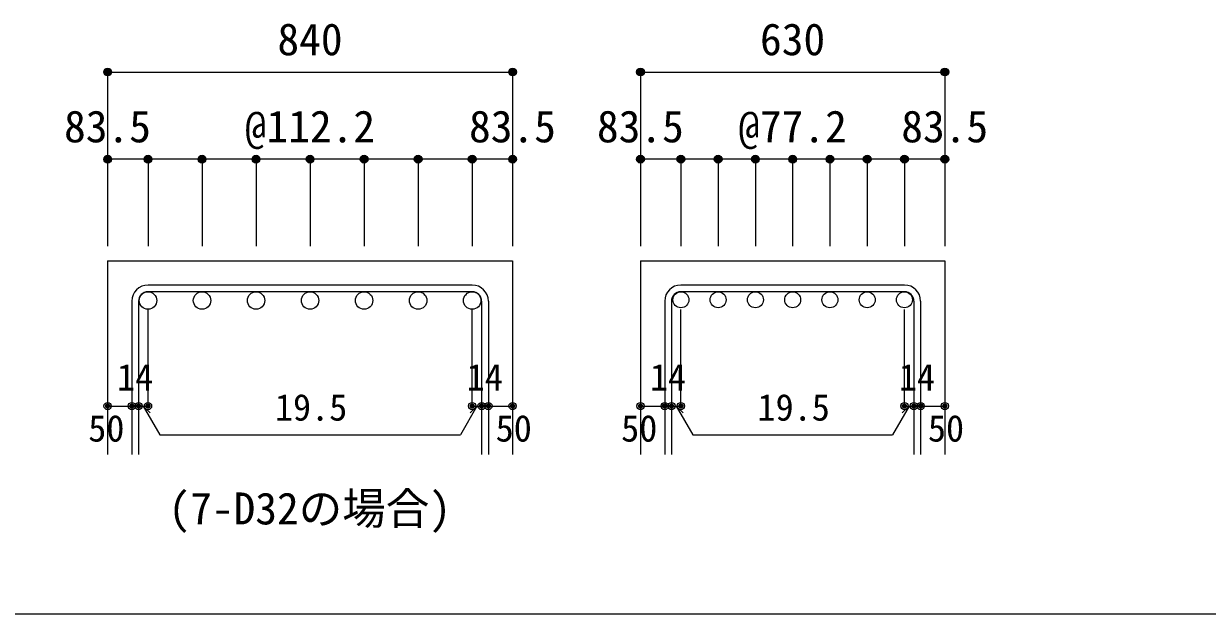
# Model space of a CAD drawing. Units: millimetres at full size, sheet at 1:30. Extents: x -5973 to 5954, y -4195 to 4201.
# Drawn here: x -1037 to 1409, y -4195 to -2975 of the extents above; entities that cross this region are included whole.
import ezdxf
from ezdxf.enums import TextEntityAlignment as Align

# ---------------------------------------------------------------- set-up
doc = ezdxf.new("R2010")
doc.units = ezdxf.units.MM
doc.header["$LTSCALE"] = 30
doc.header["$PDMODE"] = 32
doc.header["$PDSIZE"] = 15
for name, color, linetype in [('0-1_躯体線', 2, 'Continuous'), ('0-5_基礎梁筋', 7, 'Continuous'), ('0-6_スタラップ筋', 7, 'Continuous'), ('0-7_文字', 4, 'Continuous'), ('0-D_寸法', 4, 'Continuous'), ('F-0_枠', 6, 'Continuous')]:
    doc.layers.add(name, color=color, linetype=linetype)
doc.styles.add('ＭＳ ゴシック', font='')
doc.styles.get('ＭＳ ゴシック').set_extended_font_data('MS Gothic')

msp = doc.modelspace()

# ---------------------------------------------------------------- linework, layer by layer
at = {"layer": '0-1_躯体線'}
for p, q in [((-863.42, -3464.89), (-863.42, -3864.89)), ((-863.42, -3464.89), (-26.42, -3464.89)), ((-26.42, -3464.89), (-26.42, -3864.89)), ((237.94, -3464.89), (237.94, -3864.89)), ((237.94, -3464.89), (866.94, -3464.89)), ((866.94, -3464.89), (866.94, -3864.89))]:
    msp.add_line(p, q, dxfattribs=at)
at = {"layer": '0-5_基礎梁筋', "color": 3}
for centre, radius in [((-779.92, -3546.89), 18), ((-668.25, -3546.89), 18), ((-556.59, -3546.89), 18), ((-444.92, -3546.89), 18), ((-333.25, -3546.89), 18), ((-221.59, -3546.89), 18), ((-109.92, -3546.89), 18), ((321.44, -3545.39), 16.5), ((398.44, -3545.39), 16.5), ((475.44, -3545.39), 16.5), ((552.44, -3545.39), 16.5), ((629.44, -3545.39), 16.5), ((706.44, -3545.39), 16.5), ((783.44, -3545.39), 16.5)]:
    msp.add_circle(centre, radius, dxfattribs=at)
at = {"layer": '0-6_スタラップ筋'}
for p, q in [((-109.92, -3514.89), (-779.92, -3514.89)), ((783.44, -3514.89), (321.44, -3514.89)), ((-109.92, -3528.89), (-779.92, -3528.89)), ((783.44, -3528.89), (321.44, -3528.89)), ((-813.42, -3548.39), (-813.42, -3864.89)), ((-799.42, -3548.39), (-799.42, -3864.89)), ((-90.42, -3548.39), (-90.42, -3864.89)), ((-76.42, -3548.39), (-76.42, -3864.89)), ((287.94, -3548.39), (287.94, -3864.89)), ((301.94, -3548.39), (301.94, -3864.89)), ((802.94, -3548.39), (802.94, -3864.89)), ((816.94, -3548.39), (816.94, -3864.89))]:
    msp.add_line(p, q, dxfattribs=at)
for centre, radius, start, end in [((-779.92, -3548.39), 33.5, 90, 180), ((-109.92, -3548.39), 33.5, 0, 90), ((321.44, -3548.39), 33.5, 90, 180), ((783.44, -3548.39), 33.5, 0, 90), ((-779.92, -3548.39), 19.5, 90, 180), ((-109.92, -3548.39), 19.5, 0, 90), ((321.44, -3548.39), 19.5, 90, 180), ((783.44, -3548.39), 19.5, 0, 90)]:
    msp.add_arc(centre, radius, start, end, dxfattribs=at)
at = {"layer": '0-D_寸法'}
for p, q in [((-863.42, -3074.89), (-863.42, -3254.89)), ((-863.42, -3074.89), (-26.42, -3074.89)), ((-26.42, -3074.89), (-26.42, -3254.89)), ((237.94, -3074.89), (237.94, -3254.89)), ((237.94, -3074.89), (866.94, -3074.89)), ((866.94, -3074.89), (866.94, -3254.89)), ((-779.92, -3254.89), (-863.42, -3254.89)), ((-863.42, -3254.89), (-863.42, -3434.89)), ((-444.92, -3254.89), (-779.92, -3254.89)), ((-779.92, -3254.89), (-779.92, -3434.89)), ((-668.25, -3254.89), (-668.25, -3434.89)), ((-556.59, -3254.89), (-556.59, -3434.89)), ((-109.92, -3254.89), (-444.92, -3254.89)), ((-444.92, -3254.89), (-444.92, -3434.89)), ((-333.25, -3254.89), (-333.25, -3434.89)), ((-221.59, -3254.89), (-221.59, -3434.89)), ((-26.42, -3254.89), (-109.92, -3254.89)), ((-109.92, -3254.89), (-109.92, -3434.89)), ((-26.42, -3254.89), (-26.42, -3434.89)), ((321.44, -3254.89), (237.94, -3254.89)), ((237.94, -3254.89), (237.94, -3434.89)), ((552.44, -3254.89), (321.44, -3254.89)), ((321.44, -3254.89), (321.44, -3434.89)), ((398.44, -3254.89), (398.44, -3434.89)), ((475.44, -3254.89), (475.44, -3434.89)), ((552.44, -3254.89), (552.44, -3434.89)), ((783.44, -3254.89), (552.44, -3254.89)), ((629.44, -3254.89), (629.44, -3434.89)), ((706.44, -3254.89), (706.44, -3434.89)), ((866.94, -3254.89), (783.44, -3254.89)), ((783.44, -3254.89), (783.44, -3434.89)), ((866.94, -3254.89), (866.94, -3434.89)), ((-779.92, -3764.89), (-779.92, -3565.56)), ((-109.92, -3764.89), (-109.92, -3565.56)), ((321.44, -3764.89), (321.44, -3565.56)), ((783.44, -3764.89), (783.44, -3565.56)), ((-863.42, -3764.89), (-813.42, -3764.89)), ((-813.42, -3764.89), (-779.92, -3764.89)), ((-789.67, -3764.89), (-775.53, -3779.04)), ((-789.67, -3764.89), (-755.45, -3824.17)), ((-100.17, -3764.89), (-134.39, -3824.17)), ((-100.17, -3764.89), (-114.31, -3779.04)), ((-109.92, -3764.89), (-26.42, -3764.89)), ((-90.42, -3764.89), (-76.42, -3764.89)), ((237.94, -3764.89), (287.94, -3764.89)), ((287.94, -3764.89), (321.44, -3764.89)), ((311.69, -3764.89), (325.83, -3779.04)), ((311.69, -3764.89), (345.91, -3824.17)), ((793.19, -3764.89), (758.96, -3824.17)), ((793.19, -3764.89), (779.04, -3779.04)), ((783.44, -3764.89), (866.94, -3764.89)), ((802.94, -3764.89), (816.94, -3764.89)), ((-755.45, -3824.17), (-134.39, -3824.17)), ((345.91, -3824.17), (758.96, -3824.17))]:
    msp.add_line(p, q, dxfattribs=at)
for points in [[(-26.42, -3074.89), (-26.42, -3254.89), (-26.42, -3434.89)], [(866.94, -3074.89), (866.94, -3254.89), (866.94, -3434.89)]]:
    msp.add_lwpolyline(points, dxfattribs=at)
for centre, radius in [((-863.42, -3074.89), 8), ((-863.42, -3074.89), 7.2), ((-863.42, -3074.89), 6.4), ((-863.42, -3074.89), 5.6), ((-863.42, -3074.89), 4.8), ((-863.42, -3074.89), 4), ((-863.42, -3074.89), 3.2), ((-863.42, -3074.89), 2.4), ((-863.42, -3074.89), 1.6), ((-863.42, -3074.89), 0.8), ((-26.42, -3074.89), 8), ((-26.42, -3074.89), 7.2), ((-26.42, -3074.89), 6.4), ((-26.42, -3074.89), 5.6), ((-26.42, -3074.89), 4.8), ((-26.42, -3074.89), 4), ((-26.42, -3074.89), 3.2), ((-26.42, -3074.89), 2.4), ((-26.42, -3074.89), 1.6), ((-26.42, -3074.89), 0.8), ((237.94, -3074.89), 8), ((237.94, -3074.89), 7.2), ((237.94, -3074.89), 6.4), ((237.94, -3074.89), 5.6), ((237.94, -3074.89), 4.8), ((237.94, -3074.89), 4), ((237.94, -3074.89), 3.2), ((237.94, -3074.89), 2.4), ((237.94, -3074.89), 1.6), ((237.94, -3074.89), 0.8), ((866.94, -3074.89), 8), ((866.94, -3074.89), 7.2), ((866.94, -3074.89), 6.4), ((866.94, -3074.89), 5.6), ((866.94, -3074.89), 4.8), ((866.94, -3074.89), 4), ((866.94, -3074.89), 3.2), ((866.94, -3074.89), 2.4), ((866.94, -3074.89), 1.6), ((866.94, -3074.89), 0.8), ((-863.42, -3254.89), 8), ((-863.42, -3254.89), 7.2), ((-863.42, -3254.89), 6.4), ((-863.42, -3254.89), 5.6), ((-863.42, -3254.89), 4.8), ((-863.42, -3254.89), 4), ((-863.42, -3254.89), 3.2), ((-863.42, -3254.89), 2.4), ((-863.42, -3254.89), 1.6), ((-779.92, -3254.89), 8), ((-779.92, -3254.89), 7.2), ((-779.92, -3254.89), 6.4), ((-779.92, -3254.89), 5.6), ((-779.92, -3254.89), 4.8), ((-779.92, -3254.89), 4), ((-779.92, -3254.89), 3.2), ((-779.92, -3254.89), 2.4), ((-779.92, -3254.89), 1.6), ((-668.25, -3254.89), 8), ((-668.25, -3254.89), 7.2), ((-668.25, -3254.89), 6.4), ((-668.25, -3254.89), 5.6), ((-668.25, -3254.89), 4.8), ((-668.25, -3254.89), 4), ((-668.25, -3254.89), 3.2), ((-668.25, -3254.89), 2.4), ((-668.25, -3254.89), 1.6), ((-556.59, -3254.89), 8), ((-556.59, -3254.89), 7.2), ((-556.59, -3254.89), 6.4), ((-556.59, -3254.89), 5.6), ((-556.59, -3254.89), 4.8), ((-556.59, -3254.89), 4), ((-556.59, -3254.89), 3.2), ((-556.59, -3254.89), 2.4), ((-556.59, -3254.89), 1.6), ((-444.92, -3254.89), 8), ((-444.92, -3254.89), 7.2), ((-444.92, -3254.89), 6.4), ((-444.92, -3254.89), 5.6), ((-444.92, -3254.89), 4.8), ((-444.92, -3254.89), 4), ((-444.92, -3254.89), 3.2), ((-444.92, -3254.89), 2.4), ((-444.92, -3254.89), 1.6), ((-333.25, -3254.89), 8), ((-333.25, -3254.89), 7.2), ((-333.25, -3254.89), 6.4), ((-333.25, -3254.89), 5.6), ((-333.25, -3254.89), 4.8), ((-333.25, -3254.89), 4), ((-333.25, -3254.89), 3.2), ((-333.25, -3254.89), 2.4), ((-333.25, -3254.89), 1.6), ((-221.59, -3254.89), 8), ((-221.59, -3254.89), 7.2), ((-221.59, -3254.89), 6.4), ((-221.59, -3254.89), 5.6), ((-221.59, -3254.89), 4.8), ((-221.59, -3254.89), 4), ((-221.59, -3254.89), 3.2), ((-221.59, -3254.89), 2.4), ((-221.59, -3254.89), 1.6), ((-109.92, -3254.89), 8), ((-109.92, -3254.89), 7.2), ((-109.92, -3254.89), 6.4), ((-109.92, -3254.89), 5.6), ((-109.92, -3254.89), 4.8), ((-109.92, -3254.89), 4), ((-109.92, -3254.89), 3.2), ((-109.92, -3254.89), 2.4), ((-109.92, -3254.89), 1.6), ((-26.42, -3254.89), 8), ((-26.42, -3254.89), 7.2), ((-26.42, -3254.89), 6.4), ((-26.42, -3254.89), 5.6), ((-26.42, -3254.89), 4.8), ((-26.42, -3254.89), 4), ((-26.42, -3254.89), 3.2), ((-26.42, -3254.89), 2.4), ((-26.42, -3254.89), 1.6), ((237.94, -3254.89), 8), ((237.94, -3254.89), 7.2), ((237.94, -3254.89), 6.4), ((237.94, -3254.89), 5.6), ((237.94, -3254.89), 4.8), ((237.94, -3254.89), 4), ((237.94, -3254.89), 3.2), ((237.94, -3254.89), 2.4), ((237.94, -3254.89), 1.6), ((321.44, -3254.89), 8), ((321.44, -3254.89), 7.2), ((321.44, -3254.89), 6.4), ((321.44, -3254.89), 5.6), ((321.44, -3254.89), 4.8), ((321.44, -3254.89), 4), ((321.44, -3254.89), 3.2), ((321.44, -3254.89), 2.4), ((321.44, -3254.89), 1.6), ((398.44, -3254.89), 8), ((398.44, -3254.89), 7.2), ((398.44, -3254.89), 6.4), ((398.44, -3254.89), 5.6), ((398.44, -3254.89), 4.8), ((398.44, -3254.89), 4), ((398.44, -3254.89), 3.2), ((398.44, -3254.89), 2.4), ((398.44, -3254.89), 1.6), ((475.44, -3254.89), 8), ((475.44, -3254.89), 7.2), ((475.44, -3254.89), 6.4), ((475.44, -3254.89), 5.6), ((475.44, -3254.89), 4.8), ((475.44, -3254.89), 4), ((475.44, -3254.89), 3.2), ((475.44, -3254.89), 2.4), ((475.44, -3254.89), 1.6), ((552.44, -3254.89), 8), ((552.44, -3254.89), 7.2), ((552.44, -3254.89), 6.4), ((552.44, -3254.89), 5.6), ((552.44, -3254.89), 4.8), ((552.44, -3254.89), 4), ((552.44, -3254.89), 3.2), ((552.44, -3254.89), 2.4), ((552.44, -3254.89), 1.6), ((629.44, -3254.89), 8), ((629.44, -3254.89), 7.2), ((629.44, -3254.89), 6.4), ((629.44, -3254.89), 5.6), ((629.44, -3254.89), 4.8), ((629.44, -3254.89), 4), ((629.44, -3254.89), 3.2), ((629.44, -3254.89), 2.4), ((629.44, -3254.89), 1.6), ((706.44, -3254.89), 8), ((706.44, -3254.89), 7.2), ((706.44, -3254.89), 6.4), ((706.44, -3254.89), 5.6), ((706.44, -3254.89), 4.8), ((706.44, -3254.89), 4), ((706.44, -3254.89), 3.2), ((706.44, -3254.89), 2.4), ((706.44, -3254.89), 1.6), ((783.44, -3254.89), 8), ((783.44, -3254.89), 7.2), ((783.44, -3254.89), 6.4), ((783.44, -3254.89), 5.6), ((783.44, -3254.89), 4.8), ((783.44, -3254.89), 4), ((783.44, -3254.89), 3.2), ((783.44, -3254.89), 2.4), ((783.44, -3254.89), 1.6), ((866.94, -3254.89), 8), ((866.94, -3254.89), 7.2), ((866.94, -3254.89), 6.4), ((866.94, -3254.89), 5.6), ((866.94, -3254.89), 4.8), ((866.94, -3254.89), 4), ((866.94, -3254.89), 3.2), ((866.94, -3254.89), 2.4), ((866.94, -3254.89), 1.6), ((-863.42, -3254.89), 0.8), ((-779.92, -3254.89), 0.8), ((-668.25, -3254.89), 0.8), ((-556.59, -3254.89), 0.8), ((-444.92, -3254.89), 0.8), ((-333.25, -3254.89), 0.8), ((-221.59, -3254.89), 0.8), ((-109.92, -3254.89), 0.8), ((-26.42, -3254.89), 0.8), ((237.94, -3254.89), 0.8), ((321.44, -3254.89), 0.8), ((398.44, -3254.89), 0.8), ((475.44, -3254.89), 0.8), ((552.44, -3254.89), 0.8), ((629.44, -3254.89), 0.8), ((706.44, -3254.89), 0.8), ((783.44, -3254.89), 0.8), ((866.94, -3254.89), 0.8), ((-863.42, -3764.89), 4), ((-863.42, -3764.89), 3.6), ((-863.42, -3764.89), 3.2), ((-863.42, -3764.89), 2.8), ((-863.42, -3764.89), 2.4), ((-863.42, -3764.89), 2), ((-863.42, -3764.89), 1.6), ((-863.42, -3764.89), 1.2), ((-863.42, -3764.89), 0.8), ((-863.42, -3764.89), 0.4), ((-813.42, -3764.89), 4), ((-813.42, -3764.89), 3.6), ((-813.42, -3764.89), 3.2), ((-813.42, -3764.89), 2.8), ((-813.42, -3764.89), 2.4), ((-813.42, -3764.89), 2), ((-813.42, -3764.89), 1.6), ((-813.42, -3764.89), 1.2), ((-813.42, -3764.89), 0.8), ((-813.42, -3764.89), 0.4), ((-799.42, -3764.89), 4), ((-799.42, -3764.89), 3.6), ((-799.42, -3764.89), 3.2), ((-799.42, -3764.89), 2.8), ((-799.42, -3764.89), 2.4), ((-799.42, -3764.89), 2), ((-799.42, -3764.89), 1.6), ((-799.42, -3764.89), 1.2), ((-799.42, -3764.89), 0.8), ((-799.42, -3764.89), 0.4), ((-779.92, -3764.89), 4), ((-779.92, -3764.89), 3.6), ((-779.92, -3764.89), 3.2), ((-779.92, -3764.89), 2.8), ((-779.92, -3764.89), 2.4), ((-779.92, -3764.89), 2), ((-779.92, -3764.89), 1.6), ((-779.92, -3764.89), 1.2), ((-779.92, -3764.89), 0.8), ((-779.92, -3764.89), 0.4), ((-109.92, -3764.89), 4), ((-109.92, -3764.89), 3.6), ((-109.92, -3764.89), 3.2), ((-109.92, -3764.89), 2.8), ((-109.92, -3764.89), 2.4), ((-109.92, -3764.89), 2), ((-109.92, -3764.89), 1.6), ((-109.92, -3764.89), 1.2), ((-109.92, -3764.89), 0.8), ((-109.92, -3764.89), 0.4), ((-90.42, -3764.89), 4), ((-90.42, -3764.89), 3.6), ((-90.42, -3764.89), 3.2), ((-90.42, -3764.89), 2.8), ((-90.42, -3764.89), 2.4), ((-90.42, -3764.89), 2), ((-90.42, -3764.89), 1.6), ((-90.42, -3764.89), 1.2), ((-90.42, -3764.89), 0.8), ((-90.42, -3764.89), 0.4), ((-76.42, -3764.89), 4), ((-76.42, -3764.89), 3.6), ((-76.42, -3764.89), 3.2), ((-76.42, -3764.89), 2.8), ((-76.42, -3764.89), 2.4), ((-76.42, -3764.89), 2), ((-76.42, -3764.89), 1.6), ((-76.42, -3764.89), 1.2), ((-76.42, -3764.89), 0.8), ((-76.42, -3764.89), 0.4), ((-26.42, -3764.89), 4), ((-26.42, -3764.89), 3.6), ((-26.42, -3764.89), 3.2), ((-26.42, -3764.89), 2.8), ((-26.42, -3764.89), 2.4), ((-26.42, -3764.89), 2), ((-26.42, -3764.89), 1.6), ((-26.42, -3764.89), 1.2), ((-26.42, -3764.89), 0.8), ((-26.42, -3764.89), 0.4), ((237.94, -3764.89), 4), ((237.94, -3764.89), 3.6), ((237.94, -3764.89), 3.2), ((237.94, -3764.89), 2.8), ((237.94, -3764.89), 2.4), ((237.94, -3764.89), 2), ((237.94, -3764.89), 1.6), ((237.94, -3764.89), 1.2), ((237.94, -3764.89), 0.8), ((237.94, -3764.89), 0.4), ((287.94, -3764.89), 4), ((287.94, -3764.89), 3.6), ((287.94, -3764.89), 3.2), ((287.94, -3764.89), 2.8), ((287.94, -3764.89), 2.4), ((287.94, -3764.89), 2), ((287.94, -3764.89), 1.6), ((287.94, -3764.89), 1.2), ((287.94, -3764.89), 0.8), ((287.94, -3764.89), 0.4), ((301.94, -3764.89), 4), ((301.94, -3764.89), 3.6), ((301.94, -3764.89), 3.2), ((301.94, -3764.89), 2.8), ((301.94, -3764.89), 2.4), ((301.94, -3764.89), 2), ((301.94, -3764.89), 1.6), ((301.94, -3764.89), 1.2), ((301.94, -3764.89), 0.8), ((301.94, -3764.89), 0.4), ((321.44, -3764.89), 4), ((321.44, -3764.89), 3.6), ((321.44, -3764.89), 3.2), ((321.44, -3764.89), 2.8), ((321.44, -3764.89), 2.4), ((321.44, -3764.89), 2), ((321.44, -3764.89), 1.6), ((321.44, -3764.89), 1.2), ((321.44, -3764.89), 0.8), ((321.44, -3764.89), 0.4), ((783.44, -3764.89), 4), ((783.44, -3764.89), 3.6), ((783.44, -3764.89), 3.2), ((783.44, -3764.89), 2.8), ((783.44, -3764.89), 2.4), ((783.44, -3764.89), 2), ((783.44, -3764.89), 1.6), ((783.44, -3764.89), 1.2), ((783.44, -3764.89), 0.8), ((783.44, -3764.89), 0.4), ((802.94, -3764.89), 4), ((802.94, -3764.89), 3.6), ((802.94, -3764.89), 3.2), ((802.94, -3764.89), 2.8), ((802.94, -3764.89), 2.4), ((802.94, -3764.89), 2), ((802.94, -3764.89), 1.6), ((802.94, -3764.89), 1.2), ((802.94, -3764.89), 0.8), ((802.94, -3764.89), 0.4), ((816.94, -3764.89), 4), ((816.94, -3764.89), 3.6), ((816.94, -3764.89), 3.2), ((816.94, -3764.89), 2.8), ((816.94, -3764.89), 2.4), ((816.94, -3764.89), 2), ((816.94, -3764.89), 1.6), ((816.94, -3764.89), 1.2), ((816.94, -3764.89), 0.8), ((816.94, -3764.89), 0.4), ((866.94, -3764.89), 4), ((866.94, -3764.89), 3.6), ((866.94, -3764.89), 3.2), ((866.94, -3764.89), 2.8), ((866.94, -3764.89), 2.4), ((866.94, -3764.89), 2), ((866.94, -3764.89), 1.6), ((866.94, -3764.89), 1.2), ((866.94, -3764.89), 0.8), ((866.94, -3764.89), 0.4)]:
    msp.add_circle(centre, radius, dxfattribs=at)
at = {"layer": '0-D_寸法', "color": 7}
for p in [(-863.42, -3074.89), (-26.42, -3074.89), (237.94, -3074.89), (866.94, -3074.89), (-863.42, -3254.89), (-779.92, -3254.89), (-668.25, -3254.89), (-556.59, -3254.89), (-444.92, -3254.89), (-333.25, -3254.89), (-221.59, -3254.89), (-109.92, -3254.89), (-26.42, -3254.89), (237.94, -3254.89), (321.44, -3254.89), (398.44, -3254.89), (475.44, -3254.89), (552.44, -3254.89), (629.44, -3254.89), (706.44, -3254.89), (783.44, -3254.89), (866.94, -3254.89), (-863.42, -3764.89), (-813.42, -3764.89), (-799.42, -3764.89), (-779.92, -3764.89), (-109.92, -3764.89), (-90.42, -3764.89), (-76.42, -3764.89), (-26.42, -3764.89), (237.94, -3764.89), (287.94, -3764.89), (301.94, -3764.89), (321.44, -3764.89), (783.44, -3764.89), (802.94, -3764.89), (816.94, -3764.89), (866.94, -3764.89)]:
    msp.add_point(p, dxfattribs=at)
at = {"layer": 'F-0_枠'}
msp.add_line((5954.1, -4195.24), (-5972.88, -4195.24), dxfattribs=at)

# ---------------------------------------------------------------- texts
at = {"layer": '0-7_文字', "color": 7, "style": 'ＭＳ ゴシック'}
msp.add_text('(7-D32の場合)', height=65.98, dxfattribs=at).set_placement((-737.75, -4029.3), align=Align.BOTTOM_LEFT)
at = {"layer": '0-D_寸法', "style": 'ＭＳ ゴシック'}
for s, height, p in [('840', 65.98, (-512.42, -3059.89)), ('630', 65.98, (484.94, -3059.89)), ('83.5', 65.98, (-953.42, -3239.89)), ('@112.2', 65.98, (-579.92, -3239.89)), ('83.5', 65.98, (-116.42, -3239.89)), ('83.5', 65.98, (147.94, -3239.89)), ('@77.2', 65.98, (439.94, -3239.89)), ('83.5', 65.98, (776.94, -3239.89)), ('14', 54.99, (-843.95, -3749.44)), ('14', 54.99, (-121.37, -3749.44)), ('14', 54.99, (257.4, -3749.44)), ('14', 54.99, (771.98, -3749.44)), ('19.5', 54.99, (-517.68, -3811.53)), ('19.5', 54.99, (479.67, -3811.53)), ('50', 54.99, (-903.42, -3854.89)), ('50', 54.99, (-61.42, -3854.89)), ('50', 54.99, (197.94, -3854.89)), ('50', 54.99, (831.94, -3854.89))]:
    msp.add_text(s, height=height, dxfattribs=at).set_placement(p, align=Align.BOTTOM_LEFT)

doc.saveas('drawing.dxf')
